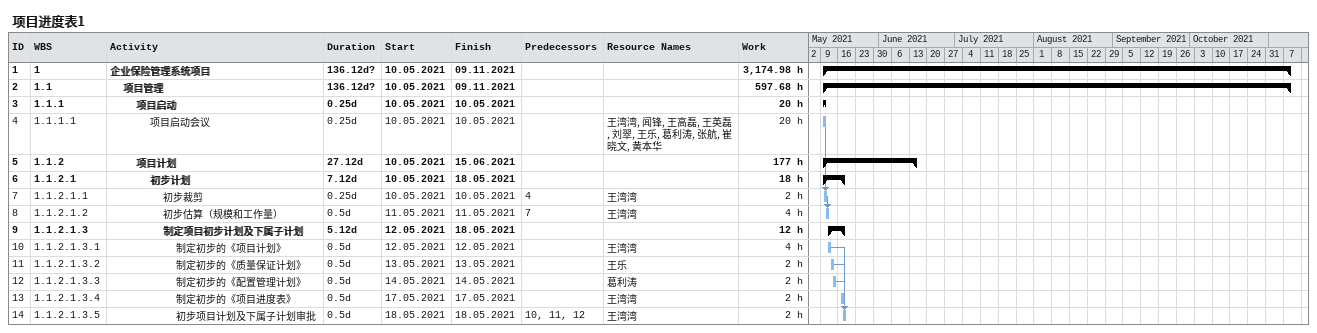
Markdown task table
项目进度表1

| ID | WBS | Task | Duration | Start | Finish | Predecessors | Resources | Work (h) |
|---|---|---|---|---|---|---|---|---|
| 1 | 1 | **企业保险管理系统项目** | 136.12d? | 2021-05-10 | 2021-11-09 |  |  | 3174.98 |
| 2 | 1.1 | **项目管理** | 136.12d? | 2021-05-10 | 2021-11-09 |  |  | 597.68 |
| 3 | 1.1.1 | **项目启动** | 0.25d | 2021-05-10 | 2021-05-10 |  |  | 20 |
| 4 | 1.1.1.1 | 项目启动会议 | 0.25d | 2021-05-10 | 2021-05-10 |  | 王湾湾, 闻锋, 王高磊, 王英磊, 刘翠, 王乐, 葛利涛, 张航, 崔晓文, 黄本华 | 20 |
| 5 | 1.1.2 | **项目计划** | 27.12d | 2021-05-10 | 2021-06-15 |  |  | 177 |
| 6 | 1.1.2.1 | **初步计划** | 7.12d | 2021-05-10 | 2021-05-18 |  |  | 18 |
| 7 | 1.1.2.1.1 | 初步裁剪 | 0.25d | 2021-05-10 | 2021-05-10 | 4 | 王湾湾 | 2 |
| 8 | 1.1.2.1.2 | 初步估算（规模和工作量） | 0.5d | 2021-05-11 | 2021-05-11 | 7 | 王湾湾 | 4 |
| 9 | 1.1.2.1.3 | **制定项目初步计划及下属子计划** | 5.12d | 2021-05-12 | 2021-05-18 |  |  | 12 |
| 10 | 1.1.2.1.3.1 | 制定初步的《项目计划》 | 0.5d | 2021-05-12 | 2021-05-12 |  | 王湾湾 | 4 |
| 11 | 1.1.2.1.3.2 | 制定初步的《质量保证计划》 | 0.5d | 2021-05-13 | 2021-05-13 |  | 王乐 | 2 |
| 12 | 1.1.2.1.3.3 | 制定初步的《配置管理计划》 | 0.5d | 2021-05-14 | 2021-05-14 |  | 葛利涛 | 2 |
| 13 | 1.1.2.1.3.4 | 制定初步的《项目进度表》 | 0.5d | 2021-05-17 | 2021-05-17 |  | 王湾湾 | 2 |
| 14 | 1.1.2.1.3.5 | 初步项目计划及下属子计划审批 | 0.5d | 2021-05-18 | 2021-05-18 | 10, 11, 12 | 王湾湾 | 2 |
